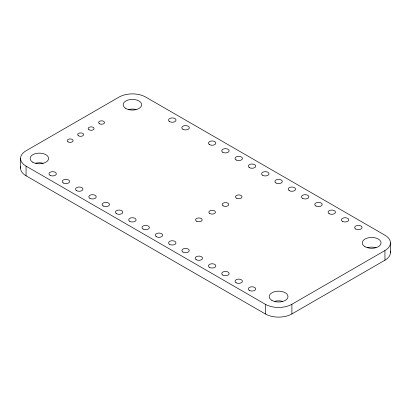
<?xml version="1.0" encoding="UTF-8"?>
<svg xmlns="http://www.w3.org/2000/svg" width="411" height="411" viewBox="0 0 411 411"><rect width="100%" height="100%" fill="white"/><g stroke="black" fill="none" stroke-linecap="round" stroke-linejoin="round"><path stroke-width="0.62" d="M26.057 166.131L265.316 304.268A18.798 10.85 0 0 0 291.897 304.268L384.943 250.546A18.798 10.85 0 0 0 384.943 235.2L145.684 97.063A18.798 10.85 0 0 0 119.103 97.063L26.057 150.786A18.798 10.85 0 0 0 26.057 166.131L26.057 175.8L265.316 313.937A18.798 10.85 0 0 0 291.897 313.937L384.943 260.214A18.798 10.85 0 0 0 390.291 251.126M390.45 242.875L390.45 252.544M384.943 250.546L384.943 260.214M291.897 304.268L291.897 313.937M265.316 304.268L265.316 313.937M20.55 158.456L20.55 168.125M26.057 175.8A18.798 10.85 0 0 1 20.709 166.712M367.27 247.741A9.396 5.425 0 0 1 376.034 247.741M274.867 301.284A9.396 5.425 0 0 1 282.347 301.284M128.71 109.506A9.253 5.343 0 0 1 136.072 109.506M35.665 163.229A9.253 5.343 0 0 1 43.032 163.229M365.004 246.713A9.396 5.425 0 0 0 380.73 244.278A9.396 5.425 0 0 0 369.222 237.63A9.396 5.425 0 0 0 365.004 246.713M271.959 300.431A9.396 5.425 0 0 0 287.685 297.996A9.396 5.425 0 0 0 276.177 291.353A9.396 5.425 0 0 0 271.959 300.431M68.077 141.872A2.959 1.711 0 0 0 73.03 141.107A2.959 1.711 0 0 0 69.402 139.01A2.959 1.711 0 0 0 68.077 141.872M78.542 135.83A2.959 1.711 0 0 0 83.495 135.06A2.959 1.711 0 0 0 79.873 132.969A2.959 1.711 0 0 0 78.542 135.83M89.012 129.784A2.959 1.711 0 0 0 93.965 129.018A2.959 1.711 0 0 0 90.338 126.927A2.959 1.711 0 0 0 89.012 129.784M99.477 123.742A2.959 1.711 0 0 0 104.43 122.976A2.959 1.711 0 0 0 100.803 120.885A2.959 1.711 0 0 0 99.477 123.742M169.609 121.62A3.761 2.168 0 0 0 175.903 120.649A3.761 2.168 0 0 0 171.295 117.993A3.761 2.168 0 0 0 169.609 121.62M182.905 129.295A3.761 2.168 0 0 0 189.194 128.324A3.761 2.168 0 0 0 184.59 125.663A3.761 2.168 0 0 0 182.905 129.295M196.525 221.195A3.293 1.901 0 0 0 202.037 220.342A3.293 1.901 0 0 0 197.999 218.015A3.293 1.901 0 0 0 196.525 221.195M209.816 213.52A3.293 1.901 0 0 0 215.328 212.667A3.293 1.901 0 0 0 211.295 210.34A3.293 1.901 0 0 0 209.816 213.52M223.111 205.849A3.293 1.901 0 0 0 228.619 204.997A3.293 1.901 0 0 0 224.586 202.664A3.293 1.901 0 0 0 223.111 205.849M236.402 198.174A3.293 1.901 0 0 0 241.909 197.321A3.293 1.901 0 0 0 237.877 194.994A3.293 1.901 0 0 0 236.402 198.174M50.024 175.317A3.699 2.137 0 0 0 56.215 174.362A3.699 2.137 0 0 0 51.683 171.741A3.699 2.137 0 0 0 50.024 175.317M63.315 182.993A3.699 2.137 0 0 0 69.505 182.032A3.699 2.137 0 0 0 64.974 179.417A3.699 2.137 0 0 0 63.315 182.993M76.61 190.663A3.699 2.137 0 0 0 82.801 189.707A3.699 2.137 0 0 0 78.265 187.092A3.699 2.137 0 0 0 76.61 190.663M89.901 198.338A3.699 2.137 0 0 0 96.092 197.383A3.699 2.137 0 0 0 91.561 194.763A3.699 2.137 0 0 0 89.901 198.338M103.192 206.014A3.699 2.137 0 0 0 109.383 205.058A3.699 2.137 0 0 0 104.851 202.438A3.699 2.137 0 0 0 103.192 206.014M116.483 213.689A3.699 2.137 0 0 0 122.673 212.728A3.699 2.137 0 0 0 118.142 210.113A3.699 2.137 0 0 0 116.483 213.689M129.778 221.359A3.699 2.137 0 0 0 135.969 220.404A3.699 2.137 0 0 0 131.438 217.789A3.699 2.137 0 0 0 129.778 221.359M143.069 229.035A3.699 2.137 0 0 0 149.26 228.079A3.699 2.137 0 0 0 144.729 225.464A3.699 2.137 0 0 0 143.069 229.035M156.36 236.71A3.699 2.137 0 0 0 162.55 235.755A3.699 2.137 0 0 0 158.019 233.135A3.699 2.137 0 0 0 156.36 236.71M169.651 244.386A3.699 2.137 0 0 0 175.846 243.425A3.699 2.137 0 0 0 171.31 240.81A3.699 2.137 0 0 0 169.651 244.386M182.946 252.056A3.699 2.137 0 0 0 189.137 251.1A3.699 2.137 0 0 0 184.606 248.485A3.699 2.137 0 0 0 182.946 252.056M196.237 259.731A3.699 2.137 0 0 0 202.428 258.776A3.699 2.137 0 0 0 197.897 256.161A3.699 2.137 0 0 0 196.237 259.731M209.528 267.407A3.699 2.137 0 0 0 215.718 266.451A3.699 2.137 0 0 0 211.187 263.831A3.699 2.137 0 0 0 209.528 267.407M222.824 275.082A3.699 2.137 0 0 0 229.014 274.122A3.699 2.137 0 0 0 224.483 271.507A3.699 2.137 0 0 0 222.824 275.082M236.114 282.758A3.699 2.137 0 0 0 242.305 281.797A3.699 2.137 0 0 0 237.774 279.182A3.699 2.137 0 0 0 236.114 282.758M249.405 290.428A3.699 2.137 0 0 0 255.596 289.472A3.699 2.137 0 0 0 251.064 286.857A3.699 2.137 0 0 0 249.405 290.428M355.741 229.035A3.699 2.137 0 0 0 361.932 228.079A3.699 2.137 0 0 0 357.4 225.464A3.699 2.137 0 0 0 355.741 229.035M342.45 221.359A3.699 2.137 0 0 0 348.641 220.404A3.699 2.137 0 0 0 344.11 217.789A3.699 2.137 0 0 0 342.45 221.359M329.16 213.689A3.699 2.137 0 0 0 335.35 212.728A3.699 2.137 0 0 0 330.819 210.113A3.699 2.137 0 0 0 329.16 213.689M315.869 206.014A3.699 2.137 0 0 0 322.06 205.058A3.699 2.137 0 0 0 317.523 202.438A3.699 2.137 0 0 0 315.869 206.014M302.573 198.338A3.699 2.137 0 0 0 308.764 197.383A3.699 2.137 0 0 0 304.232 194.763A3.699 2.137 0 0 0 302.573 198.338M289.282 190.663A3.699 2.137 0 0 0 295.473 189.707A3.699 2.137 0 0 0 290.942 187.092A3.699 2.137 0 0 0 289.282 190.663M275.992 182.993A3.699 2.137 0 0 0 282.182 182.032A3.699 2.137 0 0 0 277.651 179.417A3.699 2.137 0 0 0 275.992 182.993M262.696 175.317A3.699 2.137 0 0 0 268.886 174.362A3.699 2.137 0 0 0 264.355 171.741A3.699 2.137 0 0 0 262.696 175.317M249.405 167.642A3.699 2.137 0 0 0 255.596 166.686A3.699 2.137 0 0 0 251.064 164.066A3.699 2.137 0 0 0 249.405 167.642M236.114 159.966A3.699 2.137 0 0 0 242.305 159.011A3.699 2.137 0 0 0 237.774 156.396A3.699 2.137 0 0 0 236.114 159.966M222.824 152.296A3.699 2.137 0 0 0 229.014 151.335A3.699 2.137 0 0 0 224.483 148.72A3.699 2.137 0 0 0 222.824 152.296M209.528 144.621A3.699 2.137 0 0 0 215.718 143.665A3.699 2.137 0 0 0 211.187 141.045A3.699 2.137 0 0 0 209.528 144.621M125.853 108.514A9.253 5.343 0 0 0 141.327 106.12A9.253 5.343 0 0 0 129.999 99.58A9.253 5.343 0 0 0 125.853 108.514M32.808 162.237A9.253 5.343 0 0 0 48.282 159.838A9.253 5.343 0 0 0 36.954 153.298A9.253 5.343 0 0 0 32.808 162.237"/></g></svg>
